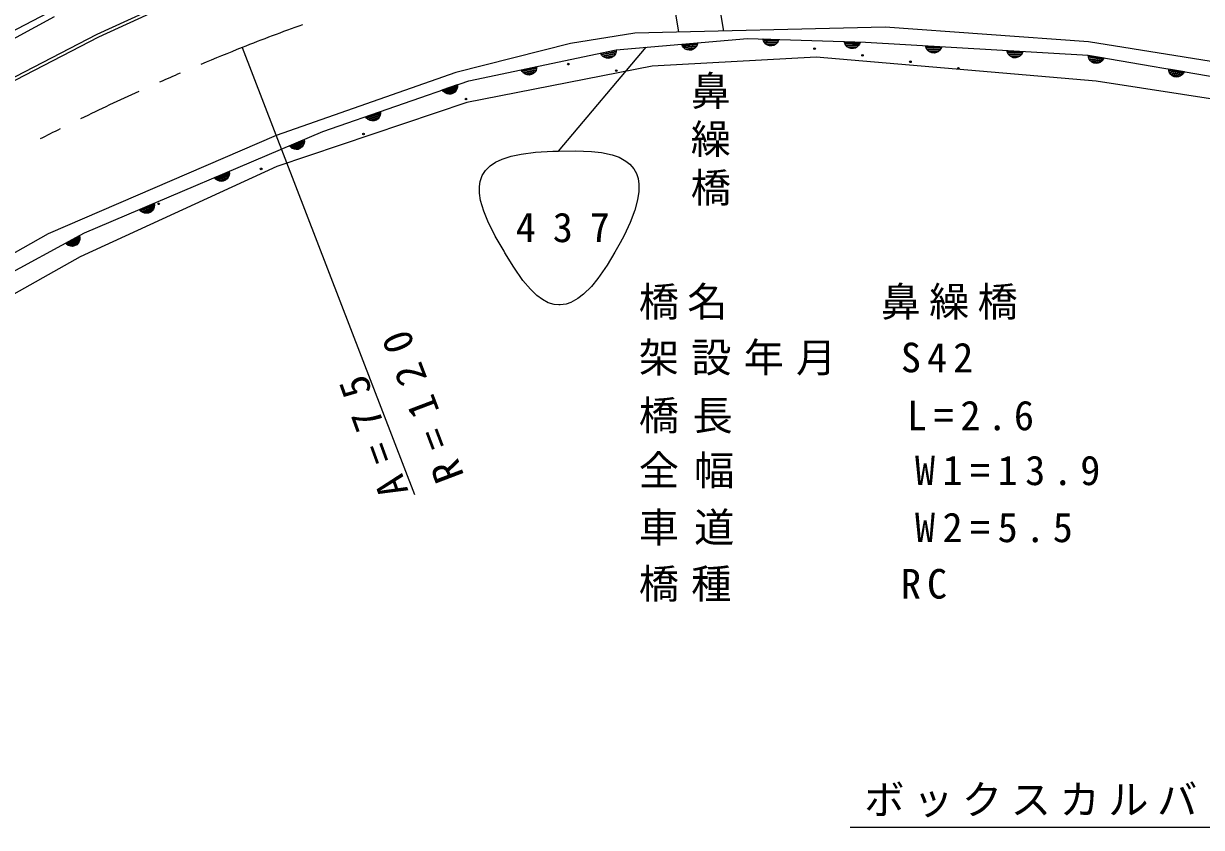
# Model space of a CAD drawing. Units: millimetres, scale not verified. Extents: x 40000 to 680000, y 20000 to 380000.
# Drawn here: x 172954 to 245988, y 269216 to 319041 of the extents above; entities that cross this region are included whole.
import ezdxf

# ---------------------------------------------------------------- set-up
doc = ezdxf.new("R2010")
doc.units = ezdxf.units.MM
doc.header["$LTSCALE"] = 1000
doc.linetypes.add('USER3', pattern=[3, 1.5, -1.5])
for name, color, linetype, lineweight in [('M-BGD', 7, 'Continuous', 25), ('M-BMK', 2, 'Continuous', 13), ('M-BMK-HTXT', 7, 'USER3', 13), ('M-BMK-OTRS', 5, 'Continuous', 25), ('M-STR-HTXT', 7, 'Continuous', 13), ('M-STR-STR1', 1, 'Continuous', 25), ('M-STR-STR3', 7, 'Continuous', 25), ('M-STR-STRC', 7, 'Continuous', 25)]:
    doc.layers.add(name, color=color, linetype=linetype, lineweight=lineweight)
doc.styles.add('@ＭＳ 明朝', font='')
doc.styles.add('ＭＳ ゴシック', font='')
doc.styles.get('@ＭＳ 明朝').set_extended_font_data('@MS Mincho')
doc.styles.get('ＭＳ ゴシック').set_extended_font_data('MS Gothic')

msp = doc.modelspace()

# ---------------------------------------------------------------- linework, layer by layer
at = {"layer": 'M-BGD'}
for p, q in [((167092, 315280), (174881, 319477)), ((209706, 317405), (217844, 318125)), ((213760, 317764), (214756, 317852)), ((213810, 317648), (213760, 317764)), ((213805, 317707), (214722, 317788)), ((214707, 317727), (213830, 317649)), ((214727, 317729), (214676, 317624)), ((214756, 317852), (214727, 317729)), ((217844, 318125), (225156, 317882)), ((218829, 317972), (218794, 318093)), ((218794, 318093), (219793, 318060)), ((218886, 317870), (218829, 317972)), ((218832, 318032), (219751, 318001)), ((219729, 317942), (218849, 317971)), ((218867, 317911), (219707, 317883)), ((218983, 317767), (218886, 317870)), ((219645, 317825), (218925, 317849)), ((218983, 317787), (219583, 317767)), ((219081, 317704), (218983, 317767)), ((219481, 317710), (219081, 317724)), ((219199, 317660), (219081, 317704)), ((219582, 317747), (219481, 317690)), ((219686, 317844), (219582, 317747)), ((219749, 317941), (219686, 317844)), ((219793, 318060), (219749, 317941)), ((223877, 317804), (223841, 317926)), ((223841, 317926), (224840, 317892)), ((223933, 317702), (223877, 317804)), ((223879, 317864), (224798, 317834)), ((224776, 317774), (223897, 317804)), ((223915, 317743), (224754, 317715)), ((224030, 317599), (223933, 317702)), ((224796, 317774), (224733, 317676)), ((224840, 317892), (224796, 317774)), ((225156, 317882), (238963, 317077)), ((200553, 315496), (209706, 317405)), ((208727, 317201), (209706, 317405)), ((208791, 317091), (208727, 317201)), ((208779, 317150), (209679, 317338)), ((208870, 317006), (208791, 317091)), ((209672, 317275), (208810, 317095)), ((208842, 317041), (209664, 317212)), ((208988, 316928), (208870, 317006)), ((209618, 317141), (208913, 316994)), ((208984, 316948), (209572, 317070)), ((209486, 316991), (209094, 316910)), ((209490, 316972), (209381, 316908)), ((209576, 317051), (209490, 316972)), ((209653, 317169), (209576, 317051)), ((209691, 317279), (209653, 317169)), ((209706, 317405), (209691, 317279)), ((213879, 317553), (213810, 317648)), ((213856, 317591), (214692, 317665)), ((213987, 317462), (213879, 317553)), ((214638, 317600), (213921, 317537)), ((213986, 317482), (214583, 317535)), ((214092, 317411), (213987, 317462)), ((214489, 317467), (214091, 317431)), ((214215, 317382), (214092, 317411)), ((214375, 317396), (214215, 317382)), ((214491, 317447), (214375, 317396)), ((214585, 317515), (214491, 317447)), ((214676, 317624), (214585, 317515)), ((219359, 317654), (219199, 317660)), ((219481, 317690), (219359, 317654)), ((224692, 317657), (223973, 317681)), ((224128, 317536), (224030, 317599)), ((224031, 317619), (224630, 317599)), ((224246, 317492), (224128, 317536)), ((224528, 317542), (224129, 317556)), ((224406, 317487), (224246, 317492)), ((224528, 317522), (224406, 317487)), ((224630, 317579), (224528, 317522)), ((224733, 317676), (224630, 317579)), ((228916, 317542), (228884, 317664)), ((228884, 317664), (229882, 317606)), ((228971, 317439), (228916, 317542)), ((228920, 317602), (229838, 317549)), ((229815, 317490), (228936, 317541)), ((228953, 317480), (229792, 317431)), ((229065, 317333), (228971, 317439)), ((229728, 317375), (229009, 317417)), ((229161, 317268), (229065, 317333)), ((229066, 317353), (229665, 317318)), ((229278, 317221), (229161, 317268)), ((229561, 317264), (229162, 317288)), ((229438, 317211), (229278, 317221)), ((229560, 317244), (229438, 317211)), ((229664, 317298), (229560, 317244)), ((229769, 317393), (229664, 317298)), ((229835, 317489), (229769, 317393)), ((229882, 317606), (229835, 317489)), ((233958, 317248), (233925, 317371)), ((233925, 317371), (234923, 317312)), ((234012, 317145), (233958, 317248)), ((233961, 317308), (234880, 317255)), ((234856, 317196), (233978, 317247)), ((233994, 317186), (234833, 317137)), ((234106, 317039), (234012, 317145)), ((234769, 317081), (234051, 317123)), ((234202, 316974), (234106, 317039)), ((234107, 317059), (234706, 317024)), ((234320, 316927), (234202, 316974)), ((234603, 316970), (234203, 316994)), ((234705, 317004), (234602, 316950)), ((234811, 317099), (234705, 317004)), ((234876, 317195), (234811, 317099)), ((234923, 317312), (234876, 317195)), ((238963, 317077), (262861, 313005)), ((238986, 316951), (238966, 317076)), ((238966, 317076), (239952, 316908)), ((238996, 317010), (239903, 316856)), ((211934, 316396), (200430, 314151)), ((203803, 316174), (204782, 316378)), ((203854, 316123), (204755, 316311)), ((204748, 316248), (203886, 316068)), ((204767, 316252), (204729, 316142)), ((204782, 316378), (204767, 316252)), ((209098, 316890), (208988, 316928)), ((209224, 316875), (209098, 316890)), ((209381, 316908), (209224, 316875)), ((222092, 316958), (211934, 316396)), ((239452, 315469), (222092, 316958)), ((234479, 316917), (234320, 316927)), ((234602, 316950), (234479, 316917)), ((239028, 316842), (238986, 316951)), ((239873, 316800), (239005, 316948)), ((239015, 316885), (239843, 316744)), ((239110, 316727), (239028, 316842)), ((239774, 316695), (239064, 316816)), ((239198, 316651), (239110, 316727)), ((239113, 316747), (239705, 316646)), ((239310, 316592), (239198, 316651)), ((239596, 316604), (239202, 316671)), ((239467, 316565), (239310, 316592)), ((239592, 316584), (239467, 316565)), ((239701, 316626), (239592, 316584)), ((239817, 316708), (239701, 316626)), ((239893, 316797), (239817, 316708)), ((239952, 316908), (239893, 316797)), ((203867, 316064), (203803, 316174)), ((203946, 315979), (203867, 316064)), ((203918, 316014), (204740, 316185)), ((204064, 315901), (203946, 315979)), ((204694, 316114), (203989, 315967)), ((204060, 315921), (204647, 316043)), ((204174, 315863), (204064, 315901)), ((204562, 315964), (204170, 315882)), ((204300, 315848), (204174, 315863)), ((204457, 315881), (204300, 315848)), ((204566, 315944), (204457, 315881)), ((204651, 316024), (204566, 315944)), ((204729, 316142), (204651, 316024)), ((243964, 316103), (243944, 316228)), ((243944, 316228), (244930, 316060)), ((244006, 315994), (243964, 316103)), ((243974, 316162), (244881, 316007)), ((244851, 315952), (243983, 316099)), ((243993, 316037), (244821, 315896)), ((244088, 315879), (244006, 315994)), ((244752, 315847), (244042, 315968)), ((244176, 315803), (244088, 315879)), ((244091, 315899), (244683, 315798)), ((244288, 315743), (244176, 315803)), ((244574, 315756), (244180, 315823)), ((244446, 315717), (244288, 315743)), ((244571, 315736), (244446, 315717)), ((244679, 315778), (244571, 315736)), ((244795, 315860), (244679, 315778)), ((244871, 315948), (244795, 315860)), ((244930, 316060), (244871, 315948)), ((191513, 312351), (200553, 315496)), ((198919, 314927), (199864, 315256)), ((198996, 314827), (198919, 314927)), ((198976, 314884), (199845, 315186)), ((199086, 314752), (198996, 314827)), ((199846, 315123), (199015, 314834)), ((199054, 314784), (199847, 315060)), ((199810, 314983), (199130, 314747)), ((199207, 314710), (199773, 314907)), ((199698, 314817), (199321, 314686)), ((199705, 314798), (199605, 314721)), ((199780, 314888), (199705, 314798)), ((199841, 315015), (199780, 314888)), ((199865, 315129), (199841, 315015)), ((199864, 315256), (199865, 315129)), ((261530, 312049), (239452, 315469)), ((200430, 314151), (188666, 310177)), ((199213, 314691), (199086, 314752)), ((199327, 314667), (199213, 314691)), ((199454, 314669), (199327, 314667)), ((199605, 314721), (199454, 314669)), ((194149, 313268), (195094, 313597)), ((194207, 313225), (195076, 313527)), ((195077, 313464), (194245, 313175)), ((194284, 313125), (195077, 313400)), ((195040, 313324), (194360, 313088)), ((195072, 313356), (195010, 313229)), ((195095, 313470), (195072, 313356)), ((195094, 313597), (195095, 313470)), ((194226, 313168), (194149, 313268)), ((194316, 313093), (194226, 313168)), ((194443, 313032), (194316, 313093)), ((194437, 313051), (195004, 313248)), ((194557, 313008), (194443, 313032)), ((194929, 313158), (194551, 313027)), ((194684, 313010), (194557, 313008)), ((194835, 313062), (194684, 313010)), ((194935, 313139), (194835, 313062)), ((195010, 313229), (194935, 313139)), ((176729, 306064), (191513, 312351)), ((189434, 311467), (190355, 311859)), ((190355, 311859), (190365, 311733)), ((189518, 311373), (189434, 311467)), ((189495, 311428), (190341, 311788)), ((189613, 311304), (189518, 311373)), ((190346, 311725), (189537, 311380)), ((189578, 311333), (190352, 311662)), ((189744, 311251), (189613, 311304)), ((190320, 311583), (189657, 311301)), ((189736, 311270), (190288, 311504)), ((189859, 311235), (189744, 311251)), ((190220, 311410), (189851, 311254)), ((189985, 311245), (189859, 311235)), ((190132, 311308), (189985, 311245)), ((190227, 311392), (190132, 311308)), ((190296, 311486), (190227, 311392)), ((190349, 311617), (190296, 311486)), ((190365, 311733), (190349, 311617)), ((188666, 310177), (176461, 304589)), ((184787, 309491), (185707, 309882)), ((184848, 309452), (185694, 309812)), ((185699, 309749), (184889, 309404)), ((184931, 309357), (185704, 309686)), ((185718, 309756), (185701, 309641)), ((185707, 309882), (185718, 309756)), ((184871, 309396), (184787, 309491)), ((184965, 309328), (184871, 309396)), ((185096, 309275), (184965, 309328)), ((185673, 309607), (185010, 309325)), ((185089, 309293), (185641, 309528)), ((185212, 309259), (185096, 309275)), ((185572, 309434), (185204, 309277)), ((185338, 309269), (185212, 309259)), ((185485, 309332), (185338, 309269)), ((185580, 309415), (185485, 309332)), ((185649, 309510), (185580, 309415)), ((185701, 309641), (185649, 309510)), ((180140, 307515), (181060, 307906)), ((180224, 307420), (180140, 307515)), ((180200, 307475), (181047, 307835)), ((181052, 307772), (180242, 307428)), ((180284, 307381), (181057, 307709)), ((181025, 307631), (180363, 307349)), ((180441, 307317), (180994, 307552)), ((181001, 307533), (180933, 307439)), ((181054, 307665), (181001, 307533)), ((181070, 307780), (181054, 307665)), ((181060, 307906), (181070, 307780)), ((180318, 307352), (180224, 307420)), ((180449, 307299), (180318, 307352)), ((180565, 307283), (180449, 307299)), ((180925, 307458), (180557, 307301)), ((180691, 307293), (180565, 307283)), ((180838, 307355), (180691, 307293)), ((180933, 307439), (180838, 307355)), ((171323, 303135), (176729, 306064)), ((175548, 305424), (176427, 305901)), ((175640, 305338), (175548, 305424)), ((175612, 305391), (176421, 305829)), ((175741, 305279), (175640, 305338)), ((176432, 305767), (175658, 305347)), ((175704, 305304), (176442, 305705)), ((176418, 305623), (175785, 305280)), ((175867, 305256), (176394, 305542)), ((176335, 305441), (175983, 305251)), ((176258, 305332), (176117, 305255)), ((176344, 305424), (176258, 305332)), ((176404, 305524), (176344, 305424)), ((176444, 305660), (176404, 305524)), ((176427, 305901), (176449, 305776)), ((176449, 305776), (176444, 305660)), ((176461, 304589), (142983, 285790)), ((175876, 305238), (175741, 305279)), ((175993, 305233), (175876, 305238)), ((176117, 305255), (175993, 305233))]:
    msp.add_line(p, q, dxfattribs=at)
for centre in [(219026, 317885), (221998, 317481), (224971, 317077), (206731, 316528), (227944, 316673), (230917, 316269), (209704, 316124), (200382, 314363), (194032, 312198), (187683, 310033), (181334, 307869)]:
    msp.add_circle(centre, 50, dxfattribs=at)
at = {"layer": 'M-BMK'}
for centre, radius, start, end in [((230776, 206018), 120000, 109.73795, 111.6478), ((241987, 178192), 150000, 111.70718, 112.7605), ((241987, 178192), 150000, 113.29526, 113.83002), ((241987, 178192), 150000, 114.36478, 115.89267), ((241987, 178192), 150000, 116.42743, 116.96219)]:
    msp.add_arc(centre, radius, start, end, dxfattribs=at)
at = {"layer": 'M-BMK-OTRS'}
for p, q in [((172130, 318493), (175882, 320450)), ((210854, 318442), (206873, 317808)), ((226386, 318810), (210854, 318442)), ((238985, 317910), (226386, 318810)), ((206873, 317808), (199756, 315998)), ((263617, 313929), (238985, 317910)), ((199756, 315998), (188609, 312112)), ((188609, 312112), (174481, 306003)), ((174481, 306003), (154637, 294826))]:
    msp.add_line(p, q, dxfattribs=at)
at = {"layer": 'M-STR-HTXT'}
for p, q in [((186508, 317555), (197204, 289844)), ((263932, 269216), (224207, 269216))]:
    msp.add_line(p, q, dxfattribs=at)
at = {"layer": 'M-STR-STR1'}
for p, q in [((216383, 318573), (214031, 332543)), ((211287, 332252), (213573, 318506))]:
    msp.add_line(p, q, dxfattribs=at)
at = {"layer": 'M-STR-STR3'}
for p, q in [((177508, 318375), (183961, 321335)), ((184038, 321150), (177595, 318195)), ((169651, 314311), (177508, 318375)), ((177595, 318195), (169748, 314137))]:
    msp.add_line(p, q, dxfattribs=at)
at = {"layer": 'M-STR-STRC'}
for p, q in [((206130, 311131), (211558, 317569)), ((205768, 311122), (205889, 311126)), ((205889, 311126), (206130, 311131)), ((206130, 311131), (207177, 311154)), ((207177, 311154), (208178, 311115)), ((201880, 310217), (202226, 310448)), ((202226, 310448), (202632, 310637)), ((202632, 310637), (203189, 310816)), ((203189, 310816), (203806, 310947)), ((203806, 310947), (204701, 311060)), ((204701, 311060), (205768, 311122)), ((208178, 311115), (208799, 311042)), ((208799, 311042), (209459, 310899)), ((209459, 310899), (209876, 310752)), ((209876, 310752), (210307, 310520)), ((210307, 310520), (210546, 310328)), ((201400, 309618), (201437, 309685)), ((201437, 309685), (201603, 309941)), ((201603, 309941), (201880, 310217)), ((210546, 310328), (210784, 310042)), ((210784, 310042), (210949, 309756)), ((210949, 309756), (211057, 309438)), ((201217, 308945), (201266, 309259)), ((201223, 308523), (201217, 308945)), ((201266, 309259), (201400, 309618)), ((211057, 309438), (211110, 309092)), ((211110, 309092), (211105, 308622)), ((201295, 308072), (201223, 308523)), ((211105, 308622), (211031, 308119)), ((201492, 307403), (201295, 308072)), ((210859, 307480), (210564, 306701)), ((211031, 308119), (210859, 307480)), ((201736, 306802), (201492, 307403)), ((202200, 305873), (201736, 306802)), ((210564, 306701), (210186, 305902)), ((202744, 304933), (202200, 305873)), ((209942, 305443), (209615, 304873)), ((210186, 305902), (209942, 305443)), ((202802, 304831), (202744, 304933)), ((203346, 303940), (202802, 304831)), ((209615, 304873), (209135, 304069)), ((203916, 303126), (203346, 303940)), ((209135, 304069), (208560, 303237)), ((204377, 302578), (203916, 303126)), ((208560, 303237), (208160, 302748)), ((204785, 302187), (204377, 302578)), ((208160, 302748), (207677, 302266)), ((205133, 301929), (204785, 302187)), ((205490, 301740), (205133, 301929)), ((205853, 301631), (205490, 301740)), ((206150, 301606), (205853, 301631)), ((206596, 301652), (206224, 301605)), ((206889, 301751), (206596, 301652)), ((207323, 301991), (206889, 301751)), ((207677, 302266), (207323, 301991)), ((206224, 301605), (206150, 301606))]:
    msp.add_line(p, q, dxfattribs=at)

# ---------------------------------------------------------------- texts
at = {"layer": 'M-BMK-HTXT', "insert": (214388, 316155), "char_height": 1833, "attachment_point": 7, "rotation": 270, "style": '@ＭＳ 明朝'}
msp.add_mtext('\\T1.2;鼻繰橋', dxfattribs=at)
at = {"layer": 'M-STR-HTXT', "char_height": 1833, "attachment_point": 7, "style": 'ＭＳ ゴシック'}
for s, insert in [('\\T1.84;437', (203472, 305463)), ('\\T1.2;橋名\u3000\u3000\u3000鼻繰橋', (211099, 300678)), ('\\T1.3;架設年月\u3000S42', (211099, 297225)), ('\\T1.33;橋長\u3000\u3000\u3000L=2.6', (211099, 293628)), ('\\T1.37;全幅\u3000\u3000\u3000W1=13.9', (211099, 290233)), ('\\T1.37;車道\u3000\u3000\u3000W2=5.5', (211099, 286690)), ('\\T1.3;橋種\u3000\u3000\u3000RC', (211099, 283201)), ('\\T1.21;ボックスカルバ－ト\\~', (225081, 269837))]:
    msp.add_mtext(s, dxfattribs=dict(at, insert=insert))
for s, insert, rotation in [('\\T1.72;R=120', (200317, 291032), 110.8), ('\\T1.76;A=75', (196859, 290077), 110)]:
    msp.add_mtext(s, dxfattribs=dict(at, insert=insert, rotation=rotation))

doc.saveas('drawing.dxf')
